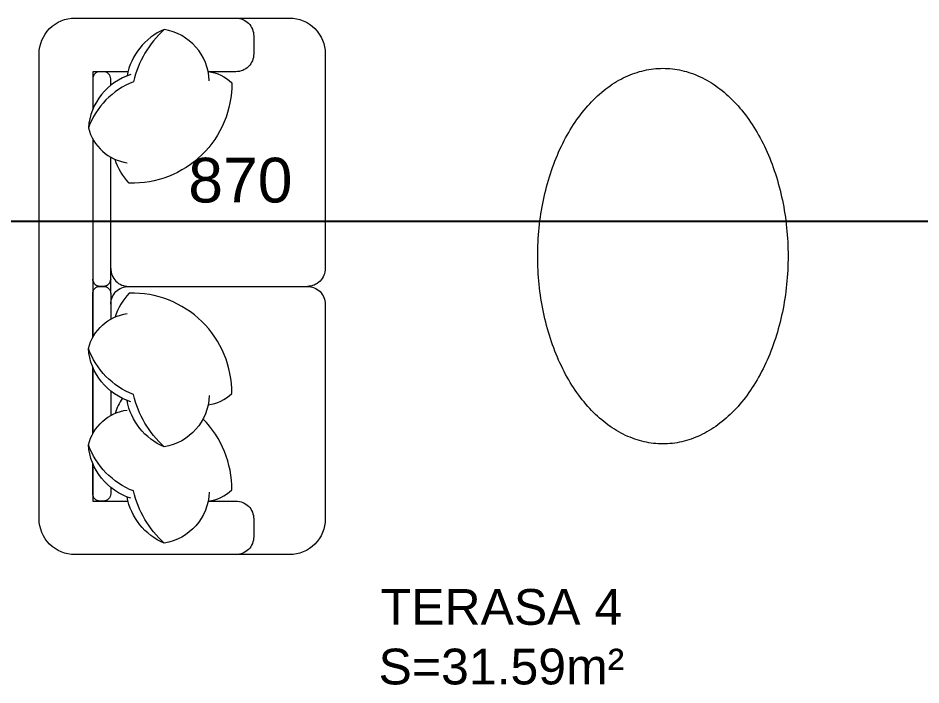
# Model space of a CAD drawing. Header units: centimetres. Extents: x 99002 to 104403, y -55119 to -48358.
# Drawn here: x 100067.2 to 100319.6, y -50237.1 to -50050.7 of the extents above; entities that cross this region are included whole.
import ezdxf

# ---------------------------------------------------------------- set-up
doc = ezdxf.new("R2010")
doc.units = ezdxf.units.CM
doc.header["$LTSCALE"] = 50
doc.header["$MEASUREMENT"] = 0
doc.layers.get('0').update_dxf_attribs({"color": 8})
doc.layers.add('COTE 50ème', color=1, linetype='Continuous')
doc.layers.add('DEMOL', color=7, linetype='Continuous', lineweight=60, true_color=0xb38600)
doc.layers.add('mobilimi', color=8, linetype='Continuous', lineweight=9)
doc.styles.add('RS_TEXT_1.50', font='arial.ttf', dxfattribs={"height": 12.5})
doc.styles.add('RS_TXT_50', font='arial.ttf', dxfattribs={"height": 12.5})
doc.dimstyles.new('RS_50CM_LINEAIRE', dxfattribs={"dimscale": 5, "dimtxt": 12.5, "dimasz": 1.5, "dimexe": 1, "dimexo": 2.5, "dimgap": 1, "dimtad": 1, "dimdec": 1, "dimrnd": 0.5, "dimdsep": 46, "dimtxsty": 'RS_TXT_50', "dimblk1": 'ARCHTICK', "dimblk2": 'ARCHTICK', "dimsah": 1, "dimcen": 2.5, "dimdle": 1, "dimclrt": 4, "dimadec": 0, "dimazin": 2, "dimtfac": 1, "dimtdec": 1, "dimtix": 1, "dimtmove": 2, "dimatfit": 3, "dimfxl": 1, "dimtolj": 1, "dimtzin": 0, "dimarcsym": 0})

# ---------------------------------------------------------------- blocks, each defined once
blk = doc.blocks.new('_ArchTick')
at = {"color": 0, "linetype": 'ByBlock', "const_width": 0.15}
blk.add_lwpolyline([(-0.5, -0.5), (0.5, 0.5)], dxfattribs=at)
blk = doc.blocks.new('*D936')
at = {"layer": 'COTE 50ème', "color": 0, "lineweight": -2, "ltscale": 0.5, "transparency": 16777216}
for p, q in [((99694.28, -50097.14), (99694.28, -50112.48)), ((100564.34, -50129.86), (100564.34, -50102.48)), ((99689.28, -50107.48), (100569.34, -50107.48))]:
    blk.add_line(p, q, dxfattribs=at)
at = {"layer": 'Defpoints', "color": 0, "ltscale": 0.5, "transparency": 16777216}
for p in [(99694.28, -50084.64), (100564.34, -50107.48), (100564.34, -50142.36)]:
    blk.add_point(p, dxfattribs=at)
at = {"layer": 'COTE 50ème', "color": 0, "lineweight": -2, "ltscale": 0.5, "transparency": 16777216, "xscale": 7.5, "yscale": 7.5, "zscale": 7.5, "rotation": 180}
blk.add_blockref('_ArchTick', (99694.28, -50107.48), dxfattribs=at)
at = {"layer": 'COTE 50ème', "color": 0, "lineweight": -2, "ltscale": 0.5, "transparency": 16777216, "xscale": 7.5, "yscale": 7.5, "zscale": 7.5}
blk.add_blockref('_ArchTick', (100564.34, -50107.48), dxfattribs=at)
at = {"layer": 'COTE 50ème', "color": 4, "ltscale": 0.5, "transparency": 16777216, "insert": (100129.31, -50096.1), "char_height": 12.5, "attachment_point": 5, "style": 'RS_TXT_50'}
blk.add_mtext('\\A1;870', dxfattribs=at)

msp = doc.modelspace()

# ---------------------------------------------------------------- linework, layer by layer
at = {"layer": 'mobilimi'}
for points in [[(100153.05, -50120.71, -0.414214), (100148.05, -50125.71, -0.414214), (100153.05, -50130.71), (100153.05, -50190.71, -0.414214), (100143.05, -50200.71), (100083.05, -50200.71, -0.414214), (100073.05, -50190.71), (100073.05, -50060.71, -0.414214), (100083.05, -50050.71), (100143.05, -50050.71, -0.414214), (100153.05, -50060.71), (100153.05, -50120.71, -0.414214), (100148.05, -50125.71, -0.414214), (100153.05, -50130.71)], [(100128.05, -50050.71, -0.414214), (100133.05, -50055.71), (100133.05, -50060.71, -0.414214), (100128.05, -50065.71), (100120.3, -50065.71)], [(100108, -50053.89, 0.14773), (100099.41, -50068.5, 0.213343), (100086.81, -50081.4, 0.178662)], [(100120.6, -50068.21, 0.356772), (100108, -50053.89, 0.249542), (100097.62, -50066.87, -9.61688)], [(100093.05, -50069.52), (100093.05, -50067.71, 0.414214), (100091.05, -50065.71), (100090.05, -50065.71, 0.414214), (100088.05, -50067.71)], [(100120.3, -50065.69, -0.165541), (100126.91, -50068.79, -0.425989), (100098.26, -50096.87, -0.121523), (100094.31, -50090.2, 7.115464)], [(100098.72, -50066.48, 0.306663), (100086.81, -50081.4, 0.30633), (100097.69, -50091.14, -0.872847)], [(100088.05, -50067.71), (100088.05, -50076.22, 0.414214)], [(100088.05, -50084.54), (100088.05, -50123.71, 0.414214), (100090.05, -50125.71), (100091.05, -50125.71, 0.414214), (100093.05, -50123.71), (100093.05, -50089.58, 0.414214)], [(100093.05, -50120.71, 0.414214), (100098.05, -50125.71)], [(100093.05, -50120.71, 0.414214), (100098.05, -50125.71), (100148.05, -50125.71, 0.414214)], [(100088.05, -50139.93), (100088.05, -50127.71, -0.414214), (100090.05, -50125.71), (100091.05, -50125.71, -0.414214), (100093.05, -50127.71), (100093.05, -50134.9, -0.414214)], [(100093.05, -50130.71, -0.414214), (100098.05, -50125.71)], [(100093.05, -50130.71, -0.414214), (100098.05, -50125.71), (100148.05, -50125.71, -0.414214)], [(100120.3, -50158.78, 0.165541), (100126.91, -50155.69, 0.425989), (100098.26, -50127.61, 0.121523), (100094.31, -50134.27, -7.115464)], [(100098.72, -50157.99, -0.306663), (100086.81, -50143.08, -0.30633), (100097.69, -50133.34, 0.872847)], [(100108, -50170.59, -0.14773), (100099.41, -50155.97, -0.213343), (100086.81, -50143.08, -0.178662)], [(100088.05, -50166.87), (100088.05, -50148.25, -0.414214)], [(100093.05, -50154.95), (100093.05, -50161.83, -0.414214)], [(100120.6, -50156.26, -0.356772), (100108, -50170.59, -0.249542), (100097.62, -50157.61, 9.61688)], [(100096.27, -50157.02, 0.071865), (100094.31, -50161.21, -7.115464)], [(100098.72, -50184.93, -0.306663), (100086.81, -50170.02, -0.30633), (100097.69, -50160.27, 0.872847)], [(100120.3, -50185.72, 0.165541), (100126.91, -50182.62, 0.200231), (100118.86, -50162.77, 0.121523)], [(100108, -50197.52, -0.14773), (100099.41, -50182.91, -0.213343), (100086.81, -50170.02, -0.178662)], [(100088.05, -50183.71), (100088.05, -50175.19, -0.414214)], [(100088.05, -50175.19), (100088.05, -50185.71), (100097.87, -50185.71, -0.414214)], [(100093.05, -50181.89), (100093.05, -50183.71, -0.414214), (100091.05, -50185.71), (100090.05, -50185.71, -0.414214), (100088.05, -50183.71)], [(100120.6, -50183.2, -0.356772), (100108, -50197.52, -0.249542), (100097.62, -50184.54, 9.61688)], [(100120.3, -50185.71), (100128.05, -50185.71, -0.414214), (100133.05, -50190.71), (100133.05, -50195.71, -0.414214), (100128.05, -50200.71)]]:
    msp.add_lwpolyline(points, format="xyb", dxfattribs=at)
for points in [[(100097.87, -50065.71), (100088.05, -50065.71), (100088.05, -50076.22)], [(100088.05, -50084.54), (100088.05, -50139.93)], [(100088.05, -50148.25), (100088.05, -50166.87)]]:
    msp.add_lwpolyline(points, dxfattribs=at)
msp.add_lwpolyline([(100088.05, -50123.71), (100088.05, -50127.71, -0.414214), (100090.05, -50125.71), (100091.05, -50125.71, -0.414214), (100093.05, -50127.71), (100093.05, -50123.71, -0.414214), (100091.05, -50125.71), (100090.05, -50125.71, -0.414214)], format="xyb", close=True, dxfattribs=at)
msp.add_polyline3d([(100247.45, -50064.75, 0), (100248.11, -50064.76, 0), (100248.77, -50064.78, 0), (100249.43, -50064.83, 0), (100250.09, -50064.9, 0), (100250.75, -50064.98, 0), (100251.41, -50065.08, 0), (100252.07, -50065.21, 0), (100252.73, -50065.35, 0), (100253.38, -50065.51, 0), (100254.03, -50065.68, 0), (100254.68, -50065.88, 0), (100255.33, -50066.09, 0), (100255.97, -50066.33, 0), (100256.61, -50066.58, 0), (100257.25, -50066.85, 0), (100257.88, -50067.13, 0), (100258.51, -50067.44, 0), (100259.14, -50067.76, 0), (100259.76, -50068.1, 0), (100260.38, -50068.46, 0), (100260.99, -50068.84, 0), (100261.6, -50069.23, 0), (100262.2, -50069.64, 0), (100262.8, -50070.07, 0), (100263.4, -50070.51, 0), (100263.98, -50070.97, 0), (100264.56, -50071.45, 0), (100265.14, -50071.95, 0), (100265.71, -50072.46, 0), (100266.27, -50072.98, 0), (100266.82, -50073.52, 0), (100267.37, -50074.08, 0), (100267.91, -50074.66, 0), (100268.45, -50075.24, 0), (100268.97, -50075.85, 0), (100269.49, -50076.47, 0), (100270, -50077.1, 0), (100270.5, -50077.75, 0), (100271, -50078.41, 0), (100271.48, -50079.08, 0), (100271.96, -50079.77, 0), (100272.43, -50080.48, 0), (100272.89, -50081.19, 0), (100273.34, -50081.92, 0), (100273.78, -50082.66, 0), (100274.21, -50083.41, 0), (100274.63, -50084.18, 0), (100275.05, -50084.96, 0), (100275.45, -50085.75, 0), (100275.84, -50086.55, 0), (100276.22, -50087.36, 0), (100276.59, -50088.18, 0), (100276.96, -50089.01, 0), (100277.31, -50089.86, 0), (100277.65, -50090.71, 0), (100277.98, -50091.57, 0), (100278.29, -50092.44, 0), (100278.6, -50093.32, 0), (100278.9, -50094.21, 0), (100279.18, -50095.11, 0), (100279.46, -50096.01, 0), (100279.72, -50096.93, 0), (100279.97, -50097.85, 0), (100280.21, -50098.77, 0), (100280.44, -50099.71, 0), (100280.65, -50100.64, 0), (100280.85, -50101.59, 0), (100281.05, -50102.54, 0), (100281.23, -50103.5, 0), (100281.39, -50104.46, 0), (100281.55, -50105.43, 0), (100281.69, -50106.4, 0), (100281.82, -50107.37, 0), (100281.94, -50108.35, 0), (100282.05, -50109.33, 0), (100282.14, -50110.31, 0), (100282.22, -50111.3, 0), (100282.29, -50112.29, 0), (100282.35, -50113.28, 0), (100282.39, -50114.27, 0), (100282.42, -50115.26, 0), (100282.44, -50116.25, 0), (100282.45, -50117.25, 0), (100282.44, -50118.24, 0), (100282.42, -50119.23, 0), (100282.39, -50120.22, 0), (100282.35, -50121.22, 0), (100282.29, -50122.21, 0), (100282.22, -50123.19, 0), (100282.14, -50124.18, 0), (100282.05, -50125.16, 0), (100281.94, -50126.14, 0), (100281.82, -50127.12, 0), (100281.69, -50128.1, 0), (100281.55, -50129.07, 0), (100281.39, -50130.03, 0), (100281.23, -50130.99, 0), (100281.05, -50131.95, 0), (100280.85, -50132.9, 0), (100280.65, -50133.85, 0), (100280.44, -50134.79, 0), (100280.21, -50135.72, 0), (100279.97, -50136.65, 0), (100279.72, -50137.57, 0), (100279.46, -50138.48, 0), (100279.18, -50139.38, 0), (100278.9, -50140.28, 0), (100278.6, -50141.17, 0), (100278.29, -50142.05, 0), (100277.98, -50142.92, 0), (100277.65, -50143.78, 0), (100277.31, -50144.63, 0), (100276.96, -50145.48, 0), (100276.59, -50146.31, 0), (100276.22, -50147.13, 0), (100275.84, -50147.94, 0), (100275.45, -50148.74, 0), (100275.05, -50149.53, 0), (100274.63, -50150.31, 0), (100274.21, -50151.08, 0), (100273.78, -50151.83, 0), (100273.34, -50152.57, 0), (100272.89, -50153.3, 0), (100272.43, -50154.02, 0), (100271.96, -50154.72, 0), (100271.48, -50155.41, 0), (100271, -50156.08, 0), (100270.5, -50156.74, 0), (100270, -50157.39, 0), (100269.49, -50158.03, 0), (100268.97, -50158.64, 0), (100268.45, -50159.25, 0), (100267.91, -50159.84, 0), (100267.37, -50160.41, 0), (100266.82, -50160.97, 0), (100266.27, -50161.51, 0), (100265.71, -50162.04, 0), (100265.14, -50162.55, 0), (100264.56, -50163.04, 0), (100263.98, -50163.52, 0), (100263.4, -50163.98, 0), (100262.8, -50164.42, 0), (100262.2, -50164.85, 0), (100261.6, -50165.26, 0), (100260.99, -50165.65, 0), (100260.38, -50166.03, 0), (100259.76, -50166.39, 0), (100259.14, -50166.73, 0), (100258.51, -50167.05, 0), (100257.88, -50167.36, 0), (100257.25, -50167.64, 0), (100256.61, -50167.91, 0), (100255.97, -50168.16, 0), (100255.33, -50168.4, 0), (100254.68, -50168.61, 0), (100254.03, -50168.81, 0), (100253.38, -50168.99, 0), (100252.73, -50169.15, 0), (100252.07, -50169.29, 0), (100251.41, -50169.41, 0), (100250.75, -50169.51, 0), (100250.09, -50169.6, 0), (100249.43, -50169.66, 0), (100248.77, -50169.71, 0), (100248.11, -50169.74, 0), (100247.45, -50169.75, 0), (100246.78, -50169.74, 0), (100246.12, -50169.71, 0), (100245.46, -50169.66, 0), (100244.8, -50169.6, 0), (100244.14, -50169.51, 0), (100243.48, -50169.41, 0), (100242.82, -50169.29, 0), (100242.17, -50169.15, 0), (100241.51, -50168.99, 0), (100240.86, -50168.81, 0), (100240.21, -50168.61, 0), (100239.57, -50168.4, 0), (100238.92, -50168.16, 0), (100238.28, -50167.91, 0), (100237.64, -50167.64, 0), (100237.01, -50167.36, 0), (100236.38, -50167.05, 0), (100235.75, -50166.73, 0), (100235.13, -50166.39, 0), (100234.51, -50166.03, 0), (100233.9, -50165.65, 0), (100233.29, -50165.26, 0), (100232.69, -50164.85, 0), (100232.09, -50164.42, 0), (100231.5, -50163.98, 0), (100230.91, -50163.52, 0), (100230.33, -50163.04, 0), (100229.76, -50162.55, 0), (100229.19, -50162.04, 0), (100228.63, -50161.51, 0), (100228.07, -50160.97, 0), (100227.52, -50160.41, 0), (100226.98, -50159.84, 0), (100226.45, -50159.25, 0), (100225.92, -50158.64, 0), (100225.4, -50158.03, 0), (100224.89, -50157.39, 0), (100224.39, -50156.74, 0), (100223.9, -50156.08, 0), (100223.41, -50155.41, 0), (100222.93, -50154.72, 0), (100222.46, -50154.02, 0), (100222.01, -50153.3, 0), (100221.56, -50152.57, 0), (100221.11, -50151.83, 0), (100220.68, -50151.08, 0), (100220.26, -50150.31, 0), (100219.85, -50149.53, 0), (100219.45, -50148.74, 0), (100219.05, -50147.94, 0), (100218.67, -50147.13, 0), (100218.3, -50146.31, 0), (100217.94, -50145.48, 0), (100217.59, -50144.63, 0), (100217.25, -50143.78, 0), (100216.92, -50142.92, 0), (100216.6, -50142.05, 0), (100216.29, -50141.17, 0), (100216, -50140.28, 0), (100215.71, -50139.38, 0), (100215.44, -50138.48, 0), (100215.17, -50137.57, 0), (100214.92, -50136.65, 0), (100214.69, -50135.72, 0), (100214.46, -50134.79, 0), (100214.24, -50133.85, 0), (100214.04, -50132.9, 0), (100213.85, -50131.95, 0), (100213.67, -50130.99, 0), (100213.5, -50130.03, 0), (100213.35, -50129.07, 0), (100213.2, -50128.1, 0), (100213.07, -50127.12, 0), (100212.95, -50126.14, 0), (100212.85, -50125.16, 0), (100212.75, -50124.18, 0), (100212.67, -50123.19, 0), (100212.6, -50122.21, 0), (100212.55, -50121.22, 0), (100212.5, -50120.22, 0), (100212.47, -50119.23, 0), (100212.45, -50118.24, 0), (100212.45, -50117.25, 0), (100212.45, -50116.25, 0), (100212.47, -50115.26, 0), (100212.5, -50114.27, 0), (100212.55, -50113.28, 0), (100212.6, -50112.29, 0), (100212.67, -50111.3, 0), (100212.75, -50110.31, 0), (100212.85, -50109.33, 0), (100212.95, -50108.35, 0), (100213.07, -50107.37, 0), (100213.2, -50106.4, 0), (100213.35, -50105.43, 0), (100213.5, -50104.46, 0), (100213.67, -50103.5, 0), (100213.85, -50102.54, 0), (100214.04, -50101.59, 0), (100214.24, -50100.64, 0), (100214.46, -50099.71, 0), (100214.69, -50098.77, 0), (100214.92, -50097.85, 0), (100215.17, -50096.93, 0), (100215.44, -50096.01, 0), (100215.71, -50095.11, 0), (100216, -50094.21, 0), (100216.29, -50093.32, 0), (100216.6, -50092.44, 0), (100216.92, -50091.57, 0), (100217.25, -50090.71, 0), (100217.59, -50089.86, 0), (100217.94, -50089.01, 0), (100218.3, -50088.18, 0), (100218.67, -50087.36, 0), (100219.05, -50086.55, 0), (100219.45, -50085.75, 0), (100219.85, -50084.96, 0), (100220.26, -50084.18, 0), (100220.68, -50083.41, 0), (100221.11, -50082.66, 0), (100221.56, -50081.92, 0), (100222.01, -50081.19, 0), (100222.46, -50080.48, 0), (100222.93, -50079.77, 0), (100223.41, -50079.08, 0), (100223.9, -50078.41, 0), (100224.39, -50077.75, 0), (100224.89, -50077.1, 0), (100225.4, -50076.47, 0), (100225.92, -50075.85, 0), (100226.45, -50075.24, 0), (100226.98, -50074.66, 0), (100227.52, -50074.08, 0), (100228.07, -50073.52, 0), (100228.63, -50072.98, 0), (100229.19, -50072.46, 0), (100229.76, -50071.95, 0), (100230.33, -50071.45, 0), (100230.91, -50070.97, 0), (100231.5, -50070.51, 0), (100232.09, -50070.07, 0), (100232.69, -50069.64, 0), (100233.29, -50069.23, 0), (100233.9, -50068.84, 0), (100234.51, -50068.46, 0), (100235.13, -50068.1, 0), (100235.75, -50067.76, 0), (100236.38, -50067.44, 0), (100237.01, -50067.13, 0), (100237.64, -50066.85, 0), (100238.28, -50066.58, 0), (100238.92, -50066.33, 0), (100239.57, -50066.09, 0), (100240.21, -50065.88, 0), (100240.86, -50065.68, 0), (100241.51, -50065.51, 0), (100242.17, -50065.35, 0), (100242.82, -50065.21, 0), (100243.48, -50065.08, 0), (100244.14, -50064.98, 0), (100244.8, -50064.9, 0), (100245.46, -50064.83, 0), (100246.12, -50064.78, 0), (100246.78, -50064.76, 0), (100247.45, -50064.75, 0)], dxfattribs=at)

# ---------------------------------------------------------------- texts
at = {"layer": 'DEMOL', "lineweight": -2, "insert": (100202.3, -50223.72), "char_height": 10, "width": 93.9293, "attachment_point": 5, "style": 'RS_TEXT_1.50'}
msp.add_mtext('TERASA 4\\PS=31.59m²', dxfattribs=at)

# ---------------------------------------------------------------- dimensions: what is measured, and where the dimension line sits
at = {"layer": 'COTE 50ème', "ltscale": 0.5}
dim = msp.add_linear_dim(base=(100564.34, -50107.48), p1=(99694.28, -50084.64), p2=(100564.34, -50142.36), dimstyle='RS_50CM_LINEAIRE', dxfattribs=at)
dim.commit()
dim.dimension.update_dxf_attribs({"geometry": '*D936', "text_midpoint": (100129.31, -50096.1)})

doc.saveas('drawing.dxf')
